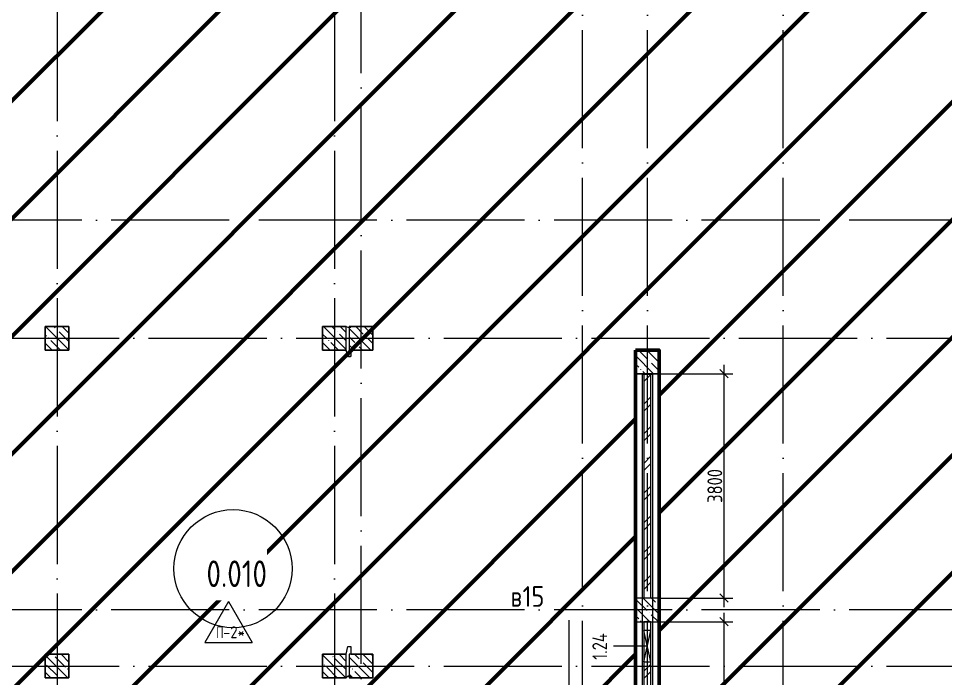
# Model space of a CAD drawing. Header units: millimetres. Extents: x -68946 to 288321, y -402657 to 324925.
# Drawn here: x 121004 to 136706, y 156962 to 168136 of the extents above; entities that cross this region are included whole.
import ezdxf

# ---------------------------------------------------------------- set-up
doc = ezdxf.new("R2010")
doc.units = ezdxf.units.MM
doc.linetypes.add('ADSK_Линия сетки', pattern=[2500, 2000, -250, 0, -250])
doc.linetypes.add('ADSK_Штриховая_ш3 п1_5', pattern=[22.5, 15, -7.5])
doc.layers.get('Defpoints').update_dxf_attribs({"color": 250})
for name, color, linetype, lineweight in [('3.4) ПТ-5         4 вып', 150, 'Continuous', 60), ('A-ANNO-DIMS', 250, 'Continuous', 9), ('A-AREA-BNDY', 7, 'Continuous', 5), ('A-AREA-IDEN', 250, 'Continuous', 9), ('A-DETL-GENF', 250, 'Continuous', 9), ('A-DETL-GENF-1', 250, 'Continuous', 5), ('A-FLOR-IDEN', 7, 'Continuous', 9), ('A-GLAZ', 250, 'Continuous', 5), ('A-GLAZ-IDEN', 7, 'Continuous', 9), ('A-WALL-1', 250, 'Continuous', 50), ('G-ANNO-SYMB-3', 250, 'Continuous', 9), ('I-WALL-1', 250, 'Continuous', 5), ('S-COLS-1', 250, 'Continuous', 5), ('S-COLS-2', 250, 'Continuous', 5), ('Оси-1', 250, 'ADSK_Линия сетки', 9)]:
    doc.layers.add(name, color=color, linetype=linetype, lineweight=lineweight)
doc.layers.add('A-AREA-1', color=4, linetype='ADSK_Штриховая_ш3 п1_5', lineweight=25, true_color=0x00ffff)
doc.styles.add('GOST Common_1', font='', dxfattribs={"width": 0.9, "height": 250})
doc.styles.add('ISOCPEUR', font='isocpeur.ttf', dxfattribs={"width": 0.8, "height": 100})
doc.styles.add('ISOCPEUR_1', font='isocpeur.ttf', dxfattribs={"width": 0.9, "height": 250})
doc.styles.add('ISOCPEUR_I_1', font='ГОСТ тип А.ttf', dxfattribs={"height": 2500})
doc.styles.add('А3', font='ГОСТ тип А.ttf')
doc.styles.get('GOST Common_1').set_extended_font_data('GOST Common')
doc.dimstyles.new('ADSK_Основной_2_5_мм', dxfattribs={"dimscale": 304.8, "dimtxt": 0.824897, "dimasz": 0.463911, "dimexe": 0.492126, "dimexo": 0.001615, "dimgap": 0.098425, "dimtad": 1, "dimdec": 0, "dimlfac": 304.8, "dimdsep": 46, "dimtxsty": 'GOST Common_1', "dimblk1": 'OBLIQUE', "dimblk2": 'OBLIQUE', "dimsah": 1, "dimcen": 0.09, "dimdle": 0.492126, "dimazin": 0, "dimtfac": 1, "dimtdec": 4, "dimtix": 1, "dimtmove": 0, "dimatfit": 3, "dimfxl": 1, "dimtvp": 1, "dimtolj": 1, "dimtzin": 0, "dimlwd": 9, "dimlwe": 9, "dimarcsym": 2})
pattern_1 = [(45, (12755.58, 117197.27), (-251.4472, 251.4472), []), (45, (12755.58, 117578.27), (-251.4472, 251.4472), [])]

# ---------------------------------------------------------------- blocks, each defined once
blk = doc.blocks.new('BSC_Колонна _Прямоугольная - 400x400-31363420-АР1_Маркировочный план подвала_ Блок 2_ 3')
at = {"layer": 'S-COLS-1'}
h = blk.add_hatch(dxfattribs=at)
h.set_pattern_fill('FP_19', color=256, style=0, pattern_type=2)
h.set_pattern_definition([(135, (-118900, -45124.97), (-142.56192, -142.56192), []), (135, (-118757.44, -45124.97), (-142.56192, -142.56192), [252.016, -50.403, 3.353, -47.05])])
h.paths.add_polyline_path([(-200, -200), (200, -200), (200, 200), (-200, 200)])
at = {"layer": 'S-COLS-2'}
for p, q in [((200, 200), (-200, 200)), ((-200, 200), (-200, -200)), ((200, -200), (200, 200)), ((-200, -200), (200, -200))]:
    blk.add_line(p, q, dxfattribs=at)
blk = doc.blocks.new('BSC_Колонна _Прямоугольная - 400x400-V32-АР1_Маркировочный план подвала_ Блок 2_ 3')
at = {"layer": 'S-COLS-1'}
h = blk.add_hatch(dxfattribs=at)
h.set_pattern_fill('FP_42', color=256, style=0, pattern_type=2)
h.set_pattern_definition([(135, (-108900, -39975), (-142.56192, -142.56192), []), (135, (-108757.44, -39975), (-142.56192, -142.56192), [252.016, -50.403, 3.353, -47.05])])
h.paths.add_polyline_path([(-200, -200), (200, -200), (200, 200), (-200, 200)])
at = {"layer": 'S-COLS-2'}
for p, q in [((200, 200), (-200, 200)), ((-200, 200), (-200, -200)), ((200, -200), (200, 200)), ((-200, -200), (200, -200))]:
    blk.add_line(p, q, dxfattribs=at)
blk = doc.blocks.new('BSC_Колонна _Прямоугольная - 400x400-V48-АР1_Маркировочный план подвала_ Блок 2_ 3')
at = {"layer": 'S-COLS-1'}
h = blk.add_hatch(dxfattribs=at)
h.set_pattern_fill('FP_58', color=256, style=0, pattern_type=2)
h.set_pattern_definition([(135, (-114050, -39975), (-142.56192, -142.56192), []), (135, (-113907.44, -39975), (-142.56192, -142.56192), [252.016, -50.403, 3.353, -47.05])])
h.paths.add_polyline_path([(-200, -200), (200, -200), (200, 200), (-200, 200)])
at = {"layer": 'S-COLS-2'}
for p, q in [((200, 200), (-200, 200)), ((-200, 200), (-200, -200)), ((200, -200), (200, 200)), ((-200, -200), (200, -200))]:
    blk.add_line(p, q, dxfattribs=at)
blk = doc.blocks.new('BSC_Колонна _Прямоугольная - 400x400-V49-АР1_Маркировочный план подвала_ Блок 2_ 3')
at = {"layer": 'S-COLS-1'}
h = blk.add_hatch(dxfattribs=at)
h.set_pattern_fill('FP_59', color=256, style=0, pattern_type=2)
h.set_pattern_definition([(135, (-114050, -45525), (-142.56192, -142.56192), []), (135, (-113907.44, -45525), (-142.56192, -142.56192), [252.016, -50.403, 3.353, -47.05])])
h.paths.add_polyline_path([(-200, -200), (200, -200), (200, 200), (-200, 200), (-200, -52)])
at = {"layer": 'S-COLS-2'}
for p, q in [((200, 200), (-200, 200)), ((-200, 200), (-200, -200)), ((200, -200), (200, 200)), ((-200, -200), (200, -200))]:
    blk.add_line(p, q, dxfattribs=at)
blk = doc.blocks.new('BSC_Колонна _Прямоугольная - 400x400-V63-АР1_Маркировочный план подвала_ Блок 2_ 3')
at = {"layer": 'S-COLS-1'}
h = blk.add_hatch(dxfattribs=at)
h.set_pattern_fill('FP_73', color=256, style=0, pattern_type=2)
h.set_pattern_definition([(135, (-113600, -39975), (-142.56192, -142.56192), []), (135, (-113457.44, -39975), (-142.56192, -142.56192), [252.016, -50.403, 3.353, -47.05])])
h.paths.add_polyline_path([(-200, -200), (200, -200), (200, 200), (-200, 200)])
at = {"layer": 'S-COLS-2'}
for p, q in [((200, 200), (-200, 200)), ((-200, 200), (-200, -200)), ((200, -200), (200, 200)), ((-200, -200), (200, -200))]:
    blk.add_line(p, q, dxfattribs=at)
blk = doc.blocks.new('BSC_Колонна _Прямоугольная - 400x400-V64-АР1_Маркировочный план подвала_ Блок 2_ 3')
at = {"layer": 'S-COLS-1'}
h = blk.add_hatch(dxfattribs=at)
h.set_pattern_fill('FP_74', color=256, style=0, pattern_type=2)
h.set_pattern_definition([(135, (-113600, -45525), (-142.56192, -142.56192), []), (135, (-113457.44, -45525), (-142.56192, -142.56192), [252.016, -50.403, 3.353, -47.05])])
h.paths.add_polyline_path([(-200, -200), (200, -200), (200, 200), (-200, 200), (-200, -52)])
at = {"layer": 'S-COLS-2'}
for p, q in [((200, 200), (-200, 200)), ((-200, 200), (-200, -200)), ((200, -200), (200, 200)), ((-200, -200), (200, -200))]:
    blk.add_line(p, q, dxfattribs=at)
blk = doc.blocks.new('BSC_Колонна _Прямоугольная - 400x400-V69-АР1_Маркировочный план подвала_ Блок 2_ 3')
at = {"layer": 'S-COLS-1'}
h = blk.add_hatch(dxfattribs=at)
h.set_pattern_fill('FP_79', color=256, style=0, pattern_type=2)
h.set_pattern_definition([(135, (-108900, -45525), (-142.56192, -142.56192), []), (135, (-108757.44, -45525), (-142.56192, -142.56192), [252.016, -50.403, 3.353, -47.05])])
h.paths.add_polyline_path([(-200, -200), (200, -200), (200, 200), (-200, 200), (-200, -52)])
at = {"layer": 'S-COLS-2'}
for p, q in [((200, 200), (-200, 200)), ((-200, 200), (-200, -200)), ((200, -200), (200, 200)), ((-200, -200), (200, -200))]:
    blk.add_line(p, q, dxfattribs=at)
blk = doc.blocks.new('_Wn_-As_OpeningMEP_wall__Rectangular - _Wn_-As_OpeningMEP_wall__Rectangular-35396654-АР1_Маркировочный план подвала_ Блок 2_ 3')
at = {"layer": 'A-DETL-GENF'}
for p, q in [((265, 60), (-265, 60)), ((-265, 60), (-265, -60)), ((265, -60), (265, 60)), ((-265, -60), (265, -60))]:
    blk.add_line(p, q, dxfattribs=at)
at = {"layer": 'A-DETL-GENF-1'}
for p, q in [((265, -60), (-265, 60)), ((265, 60), (-265, -60)), ((-265, 60), (-265, -60)), ((265, -60), (265, 60))]:
    blk.add_line(p, q, dxfattribs=at)
blk = doc.blocks.new('AAR_СКБ_Марка_Помещения - Номер-17325395-АР1_Маркировочный план подвала_ Блок 2_ 3')
at = {"layer": 'A-AREA-IDEN'}
blk.add_circle((0, 1.502), 4, dxfattribs=at)
blk = doc.blocks.new('_Oblique')
at = {"color": 0, "linetype": 'ByBlock', "lineweight": -2}
blk.add_line((-0.5, -0.5), (0.5, 0.5), dxfattribs=at)
blk = doc.blocks.new('*D5531')
at = {"layer": 'A-ANNO-DIMS', "color": 0, "lineweight": 9, "transparency": 16777216}
for p, q in [((132955, 158172), (132955, 162272)), ((131856, 162122), (133105, 162122)), ((131856, 158322), (133105, 158322))]:
    blk.add_line(p, q, dxfattribs=at)
at = {"layer": 'Defpoints', "color": 0, "transparency": 16777216}
for p in [(131856, 162122), (132955, 162122), (131856, 158322)]:
    blk.add_point(p, dxfattribs=at)
at = {"layer": 'A-ANNO-DIMS', "color": 0, "lineweight": 9, "transparency": 16777216, "xscale": 141.4, "yscale": 141.4, "zscale": 141.4}
for p, rotation in [((132955, 162122), 90), ((132955, 158322), 270)]:
    blk.add_blockref('_Oblique', p, dxfattribs=dict(at, rotation=rotation))
at = {"layer": 'A-ANNO-DIMS', "color": 0, "lineweight": 25, "transparency": 16777216, "insert": (132799, 160222), "char_height": 251.4, "width": 756.84, "attachment_point": 5, "rotation": 90, "style": 'А3'}
blk.add_mtext('\\A1;3800', dxfattribs=at)
blk = doc.blocks.new('*D5532')
at = {"layer": 'A-ANNO-DIMS', "color": 0, "lineweight": 9, "transparency": 16777216}
for p, q in [((132955, 153972), (132955, 158072)), ((131856, 157922), (133105, 157922)), ((131856, 154122), (133105, 154122))]:
    blk.add_line(p, q, dxfattribs=at)
at = {"layer": 'Defpoints', "color": 0, "transparency": 16777216}
for p in [(131856, 157922), (132955, 157922), (131856, 154122)]:
    blk.add_point(p, dxfattribs=at)
at = {"layer": 'A-ANNO-DIMS', "color": 0, "lineweight": 9, "transparency": 16777216, "xscale": 141.4, "yscale": 141.4, "zscale": 141.4}
for p, rotation in [((132955, 157922), 90), ((132955, 154122), 270)]:
    blk.add_blockref('_Oblique', p, dxfattribs=dict(at, rotation=rotation))
at = {"layer": 'A-ANNO-DIMS', "color": 0, "lineweight": 25, "transparency": 16777216, "insert": (132799, 156022), "char_height": 251.4, "width": 756.84, "attachment_point": 5, "rotation": 90, "style": 'А3'}
blk.add_mtext('\\A1;3800', dxfattribs=at)
blk = doc.blocks.new('AAR_СКБ_Марка_Перекрытия - Марка пола-17325028-АР1_Маркировочный план подвала_ Блок 2_ 3')
at = {"layer": 'A-FLOR-IDEN'}
for p, q in [((0, 6.93), (-4, 0)), ((0, 6.93), (4, 0)), ((-4, 0), (4, 0))]:
    blk.add_line(p, q, dxfattribs=at)

msp = doc.modelspace()

# ---------------------------------------------------------------- hatches: boundary and pattern name
at = {"layer": '3.4) ПТ-5         4 вып'}
h = msp.add_hatch(dxfattribs=at)
h.set_pattern_fill('ANSI31', color=256, scale=444)
h.paths.add_polyline_path([(165505.5794, 175922.2725), (153204.5565, 175922.2725), (153204.5565, 167092.2731), (149255.5794, 167092.2731), (149255.5784, 175522.2725), (135005.5883, 175522.2725), (135005.5883, 173822.2731), (130555.579, 173822.2731), (130555.579, 175522.2731), (121455.5793, 175522.2731), (121455.5793, 175716.2262), (106155.5788, 175716.2262), (106155.5788, 166612.2956), (110205.5784, 166612.2956), (110205.5784, 156972.2956), (113915.5784, 156952.2731), (113915.5784, 153345.7592), (117855.579, 153345.7592), (117855.579, 136622.2725), (127015.579, 136622.2725), (127015.579, 133327.2725), (128505.579, 133322.2725), (128505.579, 127472.2731), (133700.8917, 127472.2731), (133700.8917, 142722.2735), (146655.5784, 142722.2735), (146655.5784, 139012.2735), (149375.5784, 139012.2735), (149375.5784, 130197.2725), (153220.5784, 130197.2725), (153220.5784, 117287.2731), (157805.5794, 117272.2731), (157805.5784, 128892.2731), (165505.5794, 128892.2731)])
h.paths.add_polyline_path([(131455.5794, 162522.2404), (131855.5794, 162522.2404), (131855.5794, 145322.2729), (131455.5794, 145322.2729)], flags=16)
h.paths.add_polyline_path([(137205.5784, 162322.241), (137205.5784, 162522.2404), (153005.5784, 162522.2404), (153005.5784, 162522.241), (153205.5784, 162522.241), (153205.5784, 145322.2725), (153005.5784, 145322.2725), (153005.5784, 150522.2404), (149255.5794, 150522.2404), (149255.5794, 150722.2404), (153005.5784, 150722.2404), (153005.5784, 154752.4235), (149255.5784, 154752.4235), (149255.5784, 154952.4235), (153005.5784, 154952.4235), (153005.5784, 159702.2731), (149055.5784, 159702.2731), (149055.5784, 159902.2731), (153005.5784, 159902.2731), (153005.5784, 162322.241)], flags=16)
h.paths.add_polyline_path([(136905.5789, 145522.2729), (149255.5784, 145522.2729), (149255.5784, 147472.2729), (152482.3145, 147472.2729), (152482.3145, 145322.2725), (149255.5784, 145322.2725), (136905.5789, 145322.2725)], flags=16)
h.paths.add_polyline_path([(149255.5784, 140862.2725), (153005.5774, 140862.2725), (153005.5774, 140662.2725), (149255.5784, 140662.2725)], flags=16)
h.paths.add_polyline_path([(157805.5794, 171022.3919), (158005.5794, 171022.3919), (158005.5794, 157922.2725), (157805.5794, 157922.2725)], flags=16)
at = {"layer": 'I-WALL-1', "lineweight": 25}
h = msp.add_hatch(dxfattribs=at)
h.set_pattern_fill('FP_2', color=256, style=0, pattern_type=2)
h.set_pattern_definition(pattern_1)
h.paths.add_polyline_path([(131715.9131, 158327.2088), (131715.9131, 162117.241), (131595.9131, 162117.241), (131595.9131, 158327.2088)])
h = msp.add_hatch(dxfattribs=at)
h.set_pattern_fill('FP_2', color=256, style=0, pattern_type=2)
h.set_pattern_definition(pattern_1)
h.paths.add_polyline_path([(131595.9131, 154122.2082), (131715.9131, 154122.2082), (131715.9131, 157242.2082), (131595.9131, 157242.2082), (131595.9131, 154563.7146)])
h.paths.add_polyline_path([(131595.9131, 157772.2082), (131715.9131, 157772.2082), (131715.9131, 157922.2082), (131595.9131, 157922.2082)])
at = {"layer": 'S-COLS-1', "lineweight": 25}
h = msp.add_hatch(dxfattribs=at)
h.set_pattern_fill('FP_1', color=256, style=0, pattern_type=2)
h.set_pattern_definition([(135, (12755.58, 117197.27), (-142.5612, -142.5612), []), (135, (12898.14, 117197.27), (-142.5612, -142.5612), [252.016, -50.403, 3.353, -47.05])])
h.paths.add_polyline_path([(131455.5794, 157922.2082), (131855.5794, 157922.2082), (131855.5794, 158322.2082), (131455.5794, 158322.2082)])

# ---------------------------------------------------------------- linework, layer by layer
at = {"layer": '3.4) ПТ-5         4 вып'}
msp.add_lwpolyline([(131455.5794, 162522.2404), (131855.5794, 162522.2404), (131855.5794, 145322.2729), (131455.5794, 145322.2729)], close=True, dxfattribs=at)
at = {"layer": 'A-AREA-1', "lineweight": 25}
for p, q in [((126580.5784, 162912.272), (126605.579, 162912.272)), ((126580.5784, 162912.272), (126605.579, 162912.272)), ((126580.5784, 162412.272), (126630.5784, 162412.272)), ((126580.5784, 162412.272), (126630.5784, 162412.272)), ((126580.5784, 157502.272), (126630.5784, 157502.272)), ((126580.5784, 157002.272), (126605.579, 157002.272))]:
    msp.add_line(p, q, dxfattribs=at)
at = {"layer": 'A-AREA-BNDY', "lineweight": 25, "flags": 128}
for points in [[(121855.5793, 162922.2725), (121855.5793, 162522.2725), (121455.5793, 162522.2725), (121455.5793, 162922.2725)], [(126605.579, 162412.272), (126580.5784, 162412.272), (126555.579, 162522.2725), (126155.579, 162522.2725), (126155.579, 162922.2725), (126555.579, 162922.2725), (126580.5784, 162912.272), (126605.579, 162912.272), (126630.5784, 162912.272), (126630.5784, 162922.2725), (127005.579, 162922.2725), (127005.579, 162522.2725), (126630.5784, 162522.2725), (126630.5784, 162412.272)], [(131855.5794, 162522.2404), (131855.5794, 162122.2404), (131455.5794, 162122.2404), (131455.5794, 162522.2404)], [(131740.9131, 145722.2729), (131855.5794, 145722.2729), (131855.5794, 145322.2729), (131455.5794, 145322.2729), (131455.5794, 145722.2729), (131570.9131, 145722.2729), (131570.9131, 162117.241), (131740.9131, 162117.241)], [(126555.579, 157372.2725), (126580.5784, 157502.272), (126605.579, 157502.272), (126630.5784, 157502.272), (126630.5784, 157372.2725), (127005.579, 157372.2725), (127005.579, 156972.2725), (126630.5784, 156972.2725), (126630.5784, 157002.272), (126605.579, 157002.272), (126580.5784, 157002.272), (126555.579, 156972.2725), (126155.579, 156972.2725), (126155.579, 157372.2725)], [(121855.5793, 157372.2725), (121855.5793, 156972.2725), (121455.5793, 156972.2725), (121455.5793, 157372.2725)]]:
    msp.add_lwpolyline(points, close=True, dxfattribs=at)
at = {"layer": 'A-GLAZ-IDEN', "lineweight": 25}
msp.add_line((131655.9131, 157507.2082), (131080.9887, 157507.2082), dxfattribs=at)
at = {"layer": 'A-WALL-1', "lineweight": 25}
for p, q in [((131595.9131, 162117.241), (131595.9131, 158327.2088)), ((131715.9131, 162117.241), (131595.9131, 162117.241)), ((131715.9131, 158327.2088), (131715.9131, 162117.241)), ((131595.9131, 158327.2088), (131715.9131, 158327.2088)), ((131595.9131, 157922.2082), (131595.9131, 157772.2082)), ((131715.9131, 157922.2082), (131595.9131, 157922.2082)), ((131715.9131, 157772.2082), (131715.9131, 157922.2082)), ((131595.9131, 157242.2082), (131595.9131, 154122.2082)), ((131715.9131, 154122.2082), (131715.9131, 157242.2082))]:
    msp.add_line(p, q, dxfattribs=at)
at = {"layer": 'G-ANNO-SYMB-3', "lineweight": 25}
msp.add_line((130325.4146, 157948.6933), (130325.4146, 154113.2994), dxfattribs=at)
at = {"layer": 'S-COLS-2', "lineweight": 25}
for p, q in [((131855.5794, 158322.2082), (131455.5794, 158322.2082)), ((131455.5794, 158322.2082), (131455.5794, 157922.2082)), ((131855.5794, 157922.2082), (131855.5794, 158322.2082)), ((131455.5794, 157922.2082), (131855.5794, 157922.2082))]:
    msp.add_line(p, q, dxfattribs=at)
at = {"layer": 'Оси-1', "lineweight": 25}
for p, q in [((121655.5793, 178399.2771), (121655.5793, 113438.4326)), ((126355.579, 178399.2771), (126355.579, 113438.4326)), ((130555.579, 113438.4326), (130555.579, 178399.2771)), ((131655.5794, 113438.4326), (131655.5794, 178399.2771)), ((133955.5794, 113438.4326), (133955.5794, 178399.2771)), ((126805.579, 114708.4326), (126805.579, 177129.2771)), ((169576.458, 164722.3322), (112075.5784, 164722.3322)), ((78205.6799, 162722.2725), (169576.458, 162722.2725)), ((169576.458, 158122.3925), (112075.5784, 158122.3925)), ((78205.6799, 157172.2725), (169576.458, 157172.2725))]:
    msp.add_line(p, q, dxfattribs=at)

# ---------------------------------------------------------------- block references
at = {"layer": 'A-AREA-IDEN', "lineweight": 25, "xscale": 250, "yscale": 250, "zscale": 99.99999999999993}
msp.add_blockref('AAR_СКБ_Марка_Помещения - Номер-17325395-АР1_Маркировочный план подвала_ Блок 2_ 3', (124637.3261, 158446.1433), dxfattribs=at)
at = {"layer": 'A-FLOR-IDEN', "lineweight": 25, "xscale": 99.99999999999993, "yscale": 99.99999999999993, "zscale": 99.99999999999993}
msp.add_blockref('AAR_СКБ_Марка_Перекрытия - Марка пола-17325028-АР1_Маркировочный план подвала_ Блок 2_ 3', (124560.9706, 157572.7462), dxfattribs=at)
at = {"layer": 'A-GLAZ', "lineweight": 25, "rotation": 269.9999999999999}
msp.add_blockref('_Wn_-As_OpeningMEP_wall__Rectangular - _Wn_-As_OpeningMEP_wall__Rectangular-35396654-АР1_Маркировочный план подвала_ Блок 2_ 3', (131655.9131, 157507.2082), dxfattribs=at)
at = {"layer": 'S-COLS-2', "lineweight": 25}
for name, p in [('BSC_Колонна _Прямоугольная - 400x400-V69-АР1_Маркировочный план подвала_ Блок 2_ 3', (121655.5793, 162722.2725)), ('BSC_Колонна _Прямоугольная - 400x400-V64-АР1_Маркировочный план подвала_ Блок 2_ 3', (126355.579, 162722.2725)), ('BSC_Колонна _Прямоугольная - 400x400-V49-АР1_Маркировочный план подвала_ Блок 2_ 3', (126805.579, 162722.2725)), ('BSC_Колонна _Прямоугольная - 400x400-31363420-АР1_Маркировочный план подвала_ Блок 2_ 3', (131655.5794, 162322.2404)), ('BSC_Колонна _Прямоугольная - 400x400-V32-АР1_Маркировочный план подвала_ Блок 2_ 3', (121655.5793, 157172.2725)), ('BSC_Колонна _Прямоугольная - 400x400-V63-АР1_Маркировочный план подвала_ Блок 2_ 3', (126355.579, 157172.2725)), ('BSC_Колонна _Прямоугольная - 400x400-V48-АР1_Маркировочный план подвала_ Блок 2_ 3', (126805.579, 157172.2725))]:
    msp.add_blockref(name, p, dxfattribs=at)

# ---------------------------------------------------------------- texts
at = {"layer": 'A-FLOR-IDEN', "lineweight": 25, "char_height": 200, "attachment_point": 1, "style": 'ISOCPEUR_1'}
for s, insert, width in [('\\fISOCPEUR|b0|i0|c204|p34|;\\W.7;П', (124353.2857, 157844.132), 140.295312), ('-2*', (124469.0409, 157844.132), 387.215062)]:
    msp.add_mtext(s, dxfattribs=dict(at, insert=insert, width=width))
at = {"layer": 'A-GLAZ-IDEN', "lineweight": 25, "insert": (130724.6345, 157278.8332), "char_height": 250, "width": 547.151719, "attachment_point": 1, "rotation": 90, "style": 'ISOCPEUR_I_1'}
msp.add_mtext('1.24', dxfattribs=at)
at = {"layer": 'G-ANNO-SYMB-3', "lineweight": 25, "char_height": 350, "attachment_point": 1, "style": 'GOST Common_1'}
for s, insert, width in [(' 15', (129542.4206, 158525.6787), 525.907), ('\\fGOST Common|b0|i0|c204|p34|;\\W.8;в', (129341.3372, 158525.6787), 243.713)]:
    msp.add_mtext(s, dxfattribs=dict(at, insert=insert, width=width))

# ---------------------------------------------------------------- dimensions: what is measured, and where the dimension line sits
at = {"layer": 'A-ANNO-DIMS', "lineweight": 25}
for base, p1, p2, override, picture, middle in [((132954.7318, 162122.2404), (131855.5794, 158322.2082), (131855.5794, 162122.2404), {"dimlfac": 1, "dimpost": '<>', "dimtxsty": 'А3', "dimfxl": 3800.032162}, '*D5531', (132799.0174, 160222.2243)), ((132954.7318, 157922.2082), (131855.5794, 154122.2082), (131855.5794, 157922.2082), {"dimlfac": 1, "dimpost": '<>', "dimtxsty": 'А3', "dimfxl": 3800}, '*D5532', (132799.0174, 156022.2082))]:
    dim = msp.add_linear_dim(base=base, p1=p1, p2=p2, angle=90, dimstyle='ADSK_Основной_2_5_мм', override=override, dxfattribs=at)
    dim.commit()
    dim.dimension.update_dxf_attribs({"geometry": picture, "text_midpoint": middle})

# ---------------------------------------------------------------- next in the draw order: texts
at = {"layer": 'A-AREA-IDEN', "lineweight": 25, "insert": (124186.5889, 158960.2854), "char_height": 450, "width": 800.885812, "attachment_point": 1, "style": 'ISOCPEUR', "bg_fill": 3, "box_fill_scale": 1.5, "bg_fill_color": 256, "bg_fill_transparency": 0}
msp.add_mtext('0.010', dxfattribs=at)

doc.saveas('drawing.dxf')
